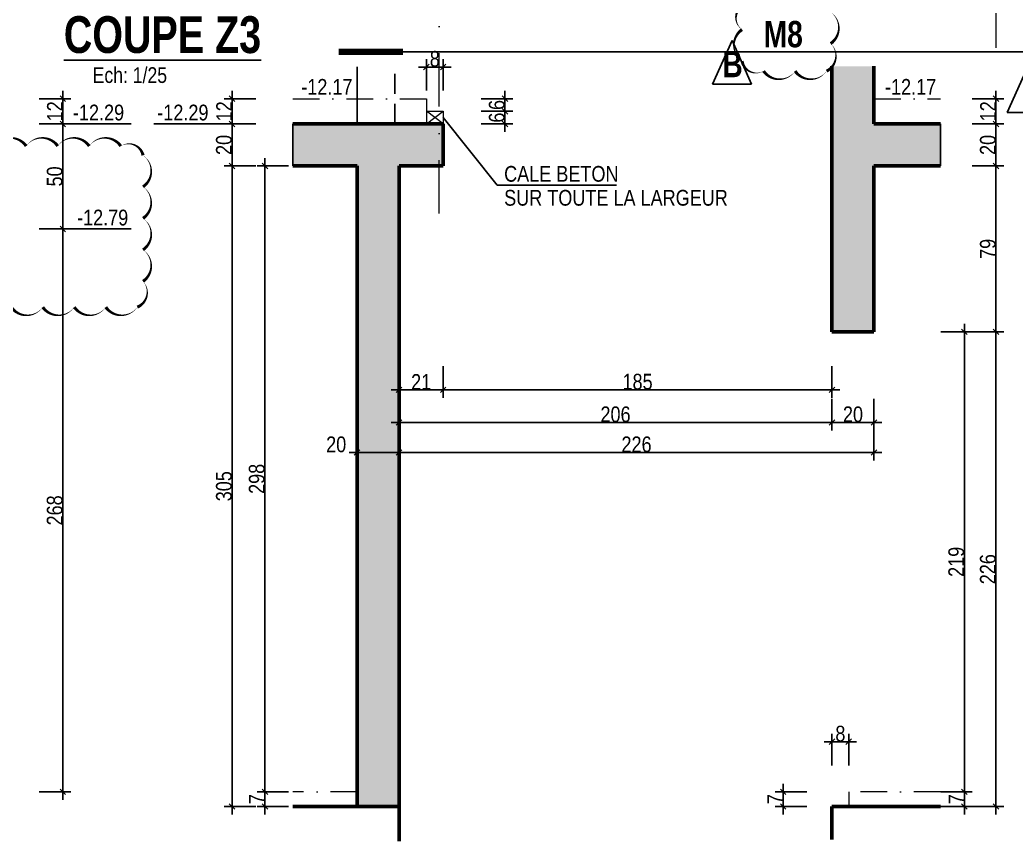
# Model space of a CAD drawing. Header units: millimetres. Extents: x -22 to 27383, y -3644 to 590.
# Drawn here: x 19839 to 20787, y -3617 to -2835 of the extents above; entities that cross this region are included whole.
import ezdxf
from ezdxf.enums import TextEntityAlignment as Align

# ---------------------------------------------------------------- set-up
doc = ezdxf.new("R2010")
doc.units = ezdxf.units.MM
doc.linetypes.add('CACHEX2', pattern=[19.05, 12.7, -6.35])
doc.linetypes.add('TIRETPTX2', pattern=[50.8, 25.4, -12.7, 0, -12.7])
for name, color, linetype in [('01_cote_gen', 4, 'Continuous'), ('01_linteaux', 2, 'Continuous'), ('01_poch_BN', 9, 'Continuous'), ('01_resv', 32, 'Continuous'), ('01_texte', 230, 'Continuous'), ('AA_COTES', 2, 'Continuous')]:
    doc.layers.add(name, color=color, linetype=linetype)
doc.layers.add('01_murs_coup', color=5, linetype='Continuous', lineweight=60)
doc.layers.add('01_tram_axes', color=2, linetype='TIRETPTX2', lineweight=9)
doc.styles.add('ARIAL NA', font='ARIALN.TTF')
doc.styles.add('impact', font='impact.ttf')
doc.styles.add('MATTE_TXT', font='arial.ttf')
doc.styles.add('STYLE2', font='ARIALN.TTF')
doc.dimstyles.new('JB25', dxfattribs={"dimscale": 0.1, "dimtxt": 150, "dimasz": 15, "dimexe": 0.1, "dimexo": 0.1, "dimgap": 0.09, "dimtad": 1, "dimdec": 1, "dimlfac": 0.5, "dimdsep": 46, "dimtxsty": 'STYLE2', "dimblk1": 'BOND_G', "dimblk2": 'BOND_D', "dimsah": 1, "dimcen": 1.5, "dimdle": 0.01, "dimse1": 1, "dimse2": 1, "dimclrd": 4, "dimclre": 2, "dimclrt": 6, "dimazin": 2, "dimtfac": 2.333333, "dimtdec": 1, "dimtix": 1, "dimtmove": 2, "dimatfit": 3, "dimldrblk": 'BOND_G', "dimfxl": 1, "dimtolj": 1, "dimtzin": 0, "dimarcsym": 0})

# ---------------------------------------------------------------- blocks, each defined once
blk = doc.blocks.new('BOND_G')
at = {"layer": 'AA_COTES', "color": 0}
for p, q in [((0, -5), (0, 15)), ((5, 0), (-5, 0)), ((1.77, 1.77), (-1.77, -1.77))]:
    blk.add_line(p, q, dxfattribs=at)
blk = doc.blocks.new('BOND_D')
at = {"layer": 'AA_COTES', "color": 0}
for p, q in [((5, 0), (-5, 0)), ((-1.77, -1.77), (1.77, 1.77)), ((0, 5), (0, -15))]:
    blk.add_line(p, q, dxfattribs=at)
blk = doc.blocks.new('*D2049')
at = {"layer": '01_cote_gen', "color": 4, "lineweight": -2, "transparency": 16777216}
blk.add_line((19879.74, -2911.54), (19879.74, -2932.54), dxfattribs=at)
at = {"layer": 'Defpoints', "color": 0, "transparency": 16777216}
for p in [(19850.24, -2910.04), (19850.24, -2934.04), (19879.74, -2934.04)]:
    blk.add_point(p, dxfattribs=at)
at = {"layer": '01_cote_gen', "color": 4, "lineweight": -2, "transparency": 16777216, "xscale": 1.5, "yscale": 1.5, "zscale": 1.5}
for name, p, rotation in [('BOND_G', (19879.74, -2910.04), 90), ('BOND_D', (19879.74, -2934.04), 270)]:
    blk.add_blockref(name, p, dxfattribs=dict(at, rotation=rotation))
at = {"layer": '01_cote_gen', "color": 6, "transparency": 16777216, "insert": (19872.2, -2922.04), "char_height": 15, "attachment_point": 5, "rotation": 90, "style": 'STYLE2'}
blk.add_mtext('\\A1;12', dxfattribs=at)
blk = doc.blocks.new('*D2050')
at = {"layer": '01_cote_gen', "color": 4, "lineweight": -2, "transparency": 16777216}
blk.add_line((19879.74, -2935.54), (19879.74, -3032.54), dxfattribs=at)
at = {"layer": 'Defpoints', "color": 0, "transparency": 16777216}
for p in [(19835.93, -2934.04), (19835.93, -3034.04), (19879.74, -3034.04)]:
    blk.add_point(p, dxfattribs=at)
at = {"layer": '01_cote_gen', "color": 4, "lineweight": -2, "transparency": 16777216, "xscale": 1.5, "yscale": 1.5, "zscale": 1.5}
for name, p, rotation in [('BOND_G', (19879.74, -2934.04), 90), ('BOND_D', (19879.74, -3034.04), 270)]:
    blk.add_blockref(name, p, dxfattribs=dict(at, rotation=rotation))
at = {"layer": '01_cote_gen', "color": 6, "transparency": 16777216, "insert": (19872.07, -2984.04), "char_height": 15, "attachment_point": 5, "rotation": 90, "style": 'STYLE2'}
blk.add_mtext('\\A1;50', dxfattribs=at)
blk = doc.blocks.new('*D2051')
at = {"layer": '01_cote_gen', "color": 4, "lineweight": -2, "transparency": 16777216}
blk.add_line((19879.74, -3035.54), (19879.74, -3568.54), dxfattribs=at)
at = {"layer": 'Defpoints', "color": 0, "transparency": 16777216}
for p in [(19853.69, -3034.04), (19848.43, -3570.04), (19879.74, -3570.04)]:
    blk.add_point(p, dxfattribs=at)
at = {"layer": '01_cote_gen', "color": 4, "lineweight": -2, "transparency": 16777216, "xscale": 1.5, "yscale": 1.5, "zscale": 1.5}
for name, p, rotation in [('BOND_G', (19879.74, -3034.04), 90), ('BOND_D', (19879.74, -3570.04), 270)]:
    blk.add_blockref(name, p, dxfattribs=dict(at, rotation=rotation))
at = {"layer": '01_cote_gen', "color": 6, "transparency": 16777216, "insert": (19872.07, -3302.04), "char_height": 15, "attachment_point": 5, "rotation": 90, "style": 'STYLE2'}
blk.add_mtext('\\A1;268', dxfattribs=at)
blk = doc.blocks.new('*D2045')
at = {"layer": '01_resv', "color": 4, "lineweight": -2, "transparency": 16777216}
blk.add_line((20650.24, -3218.34), (20613.24, -3218.34), dxfattribs=at)
at = {"layer": 'Defpoints', "color": 0, "transparency": 16777216}
for p in [(20611.74, -3156.84), (20651.74, -3156.84), (20611.74, -3218.34)]:
    blk.add_point(p, dxfattribs=at)
at = {"layer": '01_resv', "color": 4, "lineweight": -2, "transparency": 16777216, "xscale": 1.5, "yscale": 1.5, "zscale": 1.5, "rotation": 180}
blk.add_blockref('BOND_D', (20611.74, -3218.34), dxfattribs=at)
at = {"layer": '01_resv', "color": 4, "lineweight": -2, "transparency": 16777216, "xscale": 1.5, "yscale": 1.5, "zscale": 1.5}
blk.add_blockref('BOND_G', (20651.74, -3218.34), dxfattribs=at)
at = {"layer": '01_resv', "color": 6, "transparency": 16777216, "insert": (20631.74, -3210.67), "char_height": 15, "attachment_point": 5, "style": 'STYLE2'}
blk.add_mtext('\\A1;20', dxfattribs=at)
blk = doc.blocks.new('*D2046')
at = {"layer": '01_resv', "color": 4, "lineweight": -2, "transparency": 16777216}
blk.add_line((20610.24, -3218.34), (20201.24, -3218.34), dxfattribs=at)
at = {"layer": 'Defpoints', "color": 0, "transparency": 16777216}
for p in [(20611.74, -3156.84), (20199.74, -3176.48), (20199.74, -3218.34)]:
    blk.add_point(p, dxfattribs=at)
at = {"layer": '01_resv', "color": 4, "lineweight": -2, "transparency": 16777216, "xscale": 1.5, "yscale": 1.5, "zscale": 1.5, "rotation": 180}
blk.add_blockref('BOND_D', (20199.74, -3218.34), dxfattribs=at)
at = {"layer": '01_resv', "color": 4, "lineweight": -2, "transparency": 16777216, "xscale": 1.5, "yscale": 1.5, "zscale": 1.5}
blk.add_blockref('BOND_G', (20611.74, -3218.34), dxfattribs=at)
at = {"layer": '01_resv', "color": 6, "transparency": 16777216, "insert": (20405.74, -3210.67), "char_height": 15, "attachment_point": 5, "style": 'STYLE2'}
blk.add_mtext('\\A1;206', dxfattribs=at)
blk = doc.blocks.new('*D2047')
at = {"layer": '01_resv', "color": 4, "lineweight": -2, "transparency": 16777216}
blk.add_line((20650.24, -3246.93), (20201.24, -3246.93), dxfattribs=at)
at = {"layer": 'Defpoints', "color": 0, "transparency": 16777216}
for p in [(20651.74, -3225.84), (20199.74, -3246.93), (20199.74, -3273.47)]:
    blk.add_point(p, dxfattribs=at)
at = {"layer": '01_resv', "color": 4, "lineweight": -2, "transparency": 16777216, "xscale": 1.5, "yscale": 1.5, "zscale": 1.5, "rotation": 180}
blk.add_blockref('BOND_D', (20199.74, -3246.93), dxfattribs=at)
at = {"layer": '01_resv', "color": 4, "lineweight": -2, "transparency": 16777216, "xscale": 1.5, "yscale": 1.5, "zscale": 1.5}
blk.add_blockref('BOND_G', (20651.74, -3246.93), dxfattribs=at)
at = {"layer": '01_resv', "color": 6, "transparency": 16777216, "insert": (20425.74, -3239.26), "char_height": 15, "attachment_point": 5, "style": 'STYLE2'}
blk.add_mtext('\\A1;226', dxfattribs=at)
blk = doc.blocks.new('*D2048')
at = {"layer": '01_resv', "color": 4, "lineweight": -2, "transparency": 16777216}
blk.add_line((20198.24, -3246.93), (20161.24, -3246.93), dxfattribs=at)
at = {"layer": 'Defpoints', "color": 0, "transparency": 16777216}
for p in [(20159.74, -3225.84), (20199.74, -3225.84), (20159.74, -3246.93)]:
    blk.add_point(p, dxfattribs=at)
at = {"layer": '01_resv', "color": 4, "lineweight": -2, "transparency": 16777216, "xscale": 1.5, "yscale": 1.5, "zscale": 1.5, "rotation": 180}
blk.add_blockref('BOND_D', (20159.74, -3246.93), dxfattribs=at)
at = {"layer": '01_resv', "color": 4, "lineweight": -2, "transparency": 16777216, "xscale": 1.5, "yscale": 1.5, "zscale": 1.5}
blk.add_blockref('BOND_G', (20199.74, -3246.93), dxfattribs=at)
at = {"layer": '01_resv', "color": 6, "transparency": 16777216, "insert": (20139.89, -3239.26), "char_height": 15, "attachment_point": 5, "style": 'STYLE2'}
blk.add_mtext('\\A1;20', dxfattribs=at)
blk = doc.blocks.new('*D2105')
at = {"layer": '01_cote_gen', "color": 4, "lineweight": -2, "transparency": 16777216}
blk.add_line((20613.24, -3522.37), (20626.24, -3522.37), dxfattribs=at)
at = {"layer": 'Defpoints', "color": 0, "transparency": 16777216}
for p in [(20627.74, -3522.37), (20627.74, -3570.04), (20611.74, -3584.04)]:
    blk.add_point(p, dxfattribs=at)
at = {"layer": '01_cote_gen', "color": 4, "lineweight": -2, "transparency": 16777216, "xscale": 1.5, "yscale": 1.5, "zscale": 1.5, "rotation": 180}
blk.add_blockref('BOND_G', (20611.74, -3522.37), dxfattribs=at)
at = {"layer": '01_cote_gen', "color": 4, "lineweight": -2, "transparency": 16777216, "xscale": 1.5, "yscale": 1.5, "zscale": 1.5}
blk.add_blockref('BOND_D', (20627.74, -3522.37), dxfattribs=at)
at = {"layer": '01_cote_gen', "color": 6, "transparency": 16777216, "insert": (20619.74, -3514.71), "char_height": 15, "attachment_point": 5, "style": 'STYLE2'}
blk.add_mtext('\\A1;8', dxfattribs=at)
blk = doc.blocks.new('*D2106')
at = {"layer": '01_cote_gen', "color": 4, "lineweight": -2, "transparency": 16777216}
blk.add_line((20565.31, -3582.54), (20565.31, -3571.54), dxfattribs=at)
at = {"layer": 'Defpoints', "color": 0, "transparency": 16777216}
for p in [(20565.31, -3570.04), (20627.74, -3570.04), (20627.74, -3584.04)]:
    blk.add_point(p, dxfattribs=at)
at = {"layer": '01_cote_gen', "color": 4, "lineweight": -2, "transparency": 16777216, "xscale": 1.5, "yscale": 1.5, "zscale": 1.5}
for name, p, rotation in [('BOND_D', (20565.31, -3570.04), 90), ('BOND_G', (20565.31, -3584.04), 270)]:
    blk.add_blockref(name, p, dxfattribs=dict(at, rotation=rotation))
at = {"layer": '01_cote_gen', "color": 6, "transparency": 16777216, "insert": (20557.81, -3577.04), "char_height": 15, "attachment_point": 5, "rotation": 90, "style": 'STYLE2'}
blk.add_mtext('\\A1;7', dxfattribs=at)
blk = doc.blocks.new('*D2107')
at = {"layer": '01_cote_gen', "color": 4, "lineweight": -2, "transparency": 16777216}
blk.add_line((20737.8, -3133.54), (20737.8, -3568.54), dxfattribs=at)
at = {"layer": 'Defpoints', "color": 0, "transparency": 16777216}
for p in [(20651.74, -3132.04), (20698.53, -3570.04), (20737.8, -3570.04)]:
    blk.add_point(p, dxfattribs=at)
at = {"layer": '01_cote_gen', "color": 4, "lineweight": -2, "transparency": 16777216, "xscale": 1.5, "yscale": 1.5, "zscale": 1.5}
for name, p, rotation in [('BOND_G', (20737.8, -3132.04), 90), ('BOND_D', (20737.8, -3570.04), 270)]:
    blk.add_blockref(name, p, dxfattribs=dict(at, rotation=rotation))
at = {"layer": '01_cote_gen', "color": 6, "transparency": 16777216, "insert": (20730.13, -3351.04), "char_height": 15, "attachment_point": 5, "rotation": 90, "style": 'STYLE2'}
blk.add_mtext('\\A1;219', dxfattribs=at)
blk = doc.blocks.new('*D2108')
at = {"layer": '01_cote_gen', "color": 4, "lineweight": -2, "transparency": 16777216}
blk.add_line((20737.8, -3571.54), (20737.8, -3582.54), dxfattribs=at)
at = {"layer": 'Defpoints', "color": 0, "transparency": 16777216}
for p in [(20700.84, -3570.04), (20700.84, -3584.04), (20737.8, -3584.04)]:
    blk.add_point(p, dxfattribs=at)
at = {"layer": '01_cote_gen', "color": 4, "lineweight": -2, "transparency": 16777216, "xscale": 1.5, "yscale": 1.5, "zscale": 1.5}
for name, p, rotation in [('BOND_G', (20737.8, -3570.04), 90), ('BOND_D', (20737.8, -3584.04), 270)]:
    blk.add_blockref(name, p, dxfattribs=dict(at, rotation=rotation))
at = {"layer": '01_cote_gen', "color": 6, "transparency": 16777216, "insert": (20730.29, -3577.04), "char_height": 15, "attachment_point": 5, "rotation": 90, "style": 'STYLE2'}
blk.add_mtext('\\A1;7', dxfattribs=at)
blk = doc.blocks.new('*D2052')
at = {"layer": '01_cote_gen', "color": 4, "lineweight": -2, "transparency": 16777216}
blk.add_line((20767.83, -3133.54), (20767.83, -3582.54), dxfattribs=at)
at = {"layer": 'Defpoints', "color": 0, "transparency": 16777216}
for p in [(20715.3, -3132.04), (20745.3, -3584.04), (20767.83, -3584.04)]:
    blk.add_point(p, dxfattribs=at)
at = {"layer": '01_cote_gen', "color": 4, "lineweight": -2, "transparency": 16777216, "xscale": 1.5, "yscale": 1.5, "zscale": 1.5}
for name, p, rotation in [('BOND_G', (20767.83, -3132.04), 90), ('BOND_D', (20767.83, -3584.04), 270)]:
    blk.add_blockref(name, p, dxfattribs=dict(at, rotation=rotation))
at = {"layer": '01_cote_gen', "color": 6, "transparency": 16777216, "insert": (20760.17, -3358.04), "char_height": 15, "attachment_point": 5, "rotation": 90, "style": 'STYLE2'}
blk.add_mtext('\\A1;226', dxfattribs=at)
blk = doc.blocks.new('*D2109')
at = {"layer": '01_cote_gen', "color": 4, "lineweight": -2, "transparency": 16777216}
blk.add_line((20767.83, -2975.54), (20767.83, -3130.54), dxfattribs=at)
at = {"layer": 'Defpoints', "color": 0, "transparency": 16777216}
for p in [(20683.44, -2974.04), (20651.74, -3132.04), (20767.83, -3132.04)]:
    blk.add_point(p, dxfattribs=at)
at = {"layer": '01_cote_gen', "color": 4, "lineweight": -2, "transparency": 16777216, "xscale": 1.5, "yscale": 1.5, "zscale": 1.5}
for name, p, rotation in [('BOND_G', (20767.83, -2974.04), 90), ('BOND_D', (20767.83, -3132.04), 270)]:
    blk.add_blockref(name, p, dxfattribs=dict(at, rotation=rotation))
at = {"layer": '01_cote_gen', "color": 6, "transparency": 16777216, "insert": (20760.17, -3053.04), "char_height": 15, "attachment_point": 5, "rotation": 90, "style": 'STYLE2'}
blk.add_mtext('\\A1;79', dxfattribs=at)
blk = doc.blocks.new('*D2110')
at = {"layer": '01_cote_gen', "color": 4, "lineweight": -2, "transparency": 16777216}
blk.add_line((20767.83, -2935.54), (20767.83, -2972.54), dxfattribs=at)
at = {"layer": 'Defpoints', "color": 0, "transparency": 16777216}
for p in [(20683.44, -2934.04), (20683.44, -2974.04), (20767.83, -2974.04)]:
    blk.add_point(p, dxfattribs=at)
at = {"layer": '01_cote_gen', "color": 4, "lineweight": -2, "transparency": 16777216, "xscale": 1.5, "yscale": 1.5, "zscale": 1.5}
for name, p, rotation in [('BOND_G', (20767.83, -2934.04), 90), ('BOND_D', (20767.83, -2974.04), 270)]:
    blk.add_blockref(name, p, dxfattribs=dict(at, rotation=rotation))
at = {"layer": '01_cote_gen', "color": 6, "transparency": 16777216, "insert": (20760.17, -2954.04), "char_height": 15, "attachment_point": 5, "rotation": 90, "style": 'STYLE2'}
blk.add_mtext('\\A1;20', dxfattribs=at)
blk = doc.blocks.new('*D2111')
at = {"layer": '01_cote_gen', "color": 4, "lineweight": -2, "transparency": 16777216}
blk.add_line((20767.83, -2911.54), (20767.83, -2932.54), dxfattribs=at)
at = {"layer": 'Defpoints', "color": 0, "transparency": 16777216}
for p in [(20683.44, -2910.04), (20683.44, -2934.04), (20767.83, -2934.04)]:
    blk.add_point(p, dxfattribs=at)
at = {"layer": '01_cote_gen', "color": 4, "lineweight": -2, "transparency": 16777216, "xscale": 1.5, "yscale": 1.5, "zscale": 1.5}
for name, p, rotation in [('BOND_G', (20767.83, -2910.04), 90), ('BOND_D', (20767.83, -2934.04), 270)]:
    blk.add_blockref(name, p, dxfattribs=dict(at, rotation=rotation))
at = {"layer": '01_cote_gen', "color": 6, "transparency": 16777216, "insert": (20760.29, -2922.04), "char_height": 15, "attachment_point": 5, "rotation": 90, "style": 'STYLE2'}
blk.add_mtext('\\A1;12', dxfattribs=at)
blk = doc.blocks.new('*D2096')
at = {"layer": '01_cote_gen', "color": 4, "lineweight": -2, "transparency": 16777216}
blk.add_line((20072.04, -3582.54), (20072.04, -3571.54), dxfattribs=at)
at = {"layer": 'Defpoints', "color": 0, "transparency": 16777216}
for p in [(20072.04, -3570.04), (20098.68, -3570.04), (20098.68, -3584.04)]:
    blk.add_point(p, dxfattribs=at)
at = {"layer": '01_cote_gen', "color": 4, "lineweight": -2, "transparency": 16777216, "xscale": 1.5, "yscale": 1.5, "zscale": 1.5}
for name, p, rotation in [('BOND_D', (20072.04, -3570.04), 90), ('BOND_G', (20072.04, -3584.04), 270)]:
    blk.add_blockref(name, p, dxfattribs=dict(at, rotation=rotation))
at = {"layer": '01_cote_gen', "color": 6, "transparency": 16777216, "insert": (20064.53, -3577.04), "char_height": 15, "attachment_point": 5, "rotation": 90, "style": 'STYLE2'}
blk.add_mtext('\\A1;7', dxfattribs=at)
blk = doc.blocks.new('*D2097')
at = {"layer": '01_cote_gen', "color": 4, "lineweight": -2, "transparency": 16777216}
blk.add_line((20072.04, -3568.54), (20072.04, -2975.54), dxfattribs=at)
at = {"layer": 'Defpoints', "color": 0, "transparency": 16777216}
for p in [(20072.04, -2974.04), (20129.21, -2974.04), (20129.21, -3570.04)]:
    blk.add_point(p, dxfattribs=at)
at = {"layer": '01_cote_gen', "color": 4, "lineweight": -2, "transparency": 16777216, "xscale": 1.5, "yscale": 1.5, "zscale": 1.5}
for name, p, rotation in [('BOND_D', (20072.04, -2974.04), 90), ('BOND_G', (20072.04, -3570.04), 270)]:
    blk.add_blockref(name, p, dxfattribs=dict(at, rotation=rotation))
at = {"layer": '01_cote_gen', "color": 6, "transparency": 16777216, "insert": (20064.37, -3272.04), "char_height": 15, "attachment_point": 5, "rotation": 90, "style": 'STYLE2'}
blk.add_mtext('\\A1;298', dxfattribs=at)
blk = doc.blocks.new('*D2098')
at = {"layer": '01_cote_gen', "color": 4, "lineweight": -2, "transparency": 16777216}
blk.add_line((20040.77, -3582.54), (20040.77, -2975.54), dxfattribs=at)
at = {"layer": 'Defpoints', "color": 0, "transparency": 16777216}
for p in [(20040.77, -2974.04), (20129.21, -2974.04), (20098.68, -3584.04)]:
    blk.add_point(p, dxfattribs=at)
at = {"layer": '01_cote_gen', "color": 4, "lineweight": -2, "transparency": 16777216, "xscale": 1.5, "yscale": 1.5, "zscale": 1.5}
for name, p, rotation in [('BOND_D', (20040.77, -2974.04), 90), ('BOND_G', (20040.77, -3584.04), 270)]:
    blk.add_blockref(name, p, dxfattribs=dict(at, rotation=rotation))
at = {"layer": '01_cote_gen', "color": 6, "transparency": 16777216, "insert": (20033.1, -3279.04), "char_height": 15, "attachment_point": 5, "rotation": 90, "style": 'STYLE2'}
blk.add_mtext('\\A1;305', dxfattribs=at)
blk = doc.blocks.new('*D2099')
at = {"layer": '01_cote_gen', "color": 4, "lineweight": -2, "transparency": 16777216}
blk.add_line((20040.77, -2972.54), (20040.77, -2935.54), dxfattribs=at)
at = {"layer": 'Defpoints', "color": 0, "transparency": 16777216}
for p in [(20040.77, -2934.04), (20129.21, -2934.04), (20129.21, -2974.04)]:
    blk.add_point(p, dxfattribs=at)
at = {"layer": '01_cote_gen', "color": 4, "lineweight": -2, "transparency": 16777216, "xscale": 1.5, "yscale": 1.5, "zscale": 1.5}
for name, p, rotation in [('BOND_D', (20040.77, -2934.04), 90), ('BOND_G', (20040.77, -2974.04), 270)]:
    blk.add_blockref(name, p, dxfattribs=dict(at, rotation=rotation))
at = {"layer": '01_cote_gen', "color": 6, "transparency": 16777216, "insert": (20033.1, -2954.04), "char_height": 15, "attachment_point": 5, "rotation": 90, "style": 'STYLE2'}
blk.add_mtext('\\A1;20', dxfattribs=at)
blk = doc.blocks.new('*D2100')
at = {"layer": '01_cote_gen', "color": 4, "lineweight": -2, "transparency": 16777216}
blk.add_line((20040.77, -2932.54), (20040.77, -2911.54), dxfattribs=at)
at = {"layer": 'Defpoints', "color": 0, "transparency": 16777216}
for p in [(20040.77, -2910.04), (20129.37, -2910.04), (20159.74, -2934.04)]:
    blk.add_point(p, dxfattribs=at)
at = {"layer": '01_cote_gen', "color": 4, "lineweight": -2, "transparency": 16777216, "xscale": 1.5, "yscale": 1.5, "zscale": 1.5}
for name, p, rotation in [('BOND_D', (20040.77, -2910.04), 90), ('BOND_G', (20040.77, -2934.04), 270)]:
    blk.add_blockref(name, p, dxfattribs=dict(at, rotation=rotation))
at = {"layer": '01_cote_gen', "color": 6, "transparency": 16777216, "insert": (20033.23, -2922.04), "char_height": 15, "attachment_point": 5, "rotation": 90, "style": 'STYLE2'}
blk.add_mtext('\\A1;12', dxfattribs=at)
blk = doc.blocks.new('*D2101')
at = {"layer": '01_cote_gen', "color": 4, "lineweight": -2, "transparency": 16777216}
blk.add_line((20610.24, -3187.29), (20243.24, -3187.29), dxfattribs=at)
at = {"layer": 'Defpoints', "color": 0, "transparency": 16777216}
for p in [(20241.74, -2974.04), (20611.74, -3132.04), (20241.74, -3187.29)]:
    blk.add_point(p, dxfattribs=at)
at = {"layer": '01_cote_gen', "color": 4, "lineweight": -2, "transparency": 16777216, "xscale": 1.5, "yscale": 1.5, "zscale": 1.5, "rotation": 180}
blk.add_blockref('BOND_D', (20241.74, -3187.29), dxfattribs=at)
at = {"layer": '01_cote_gen', "color": 4, "lineweight": -2, "transparency": 16777216, "xscale": 1.5, "yscale": 1.5, "zscale": 1.5}
blk.add_blockref('BOND_G', (20611.74, -3187.29), dxfattribs=at)
at = {"layer": '01_cote_gen', "color": 6, "transparency": 16777216, "insert": (20426.74, -3179.62), "char_height": 15, "attachment_point": 5, "style": 'STYLE2'}
blk.add_mtext('\\A1;185', dxfattribs=at)
blk = doc.blocks.new('*D2102')
at = {"layer": '01_cote_gen', "color": 4, "lineweight": -2, "transparency": 16777216}
blk.add_line((20240.24, -3187.29), (20201.24, -3187.29), dxfattribs=at)
at = {"layer": 'Defpoints', "color": 0, "transparency": 16777216}
for p in [(20241.74, -2974.04), (20199.74, -2989.89), (20199.74, -3187.29)]:
    blk.add_point(p, dxfattribs=at)
at = {"layer": '01_cote_gen', "color": 4, "lineweight": -2, "transparency": 16777216, "xscale": 1.5, "yscale": 1.5, "zscale": 1.5, "rotation": 180}
blk.add_blockref('BOND_D', (20199.74, -3187.29), dxfattribs=at)
at = {"layer": '01_cote_gen', "color": 4, "lineweight": -2, "transparency": 16777216, "xscale": 1.5, "yscale": 1.5, "zscale": 1.5}
blk.add_blockref('BOND_G', (20241.74, -3187.29), dxfattribs=at)
at = {"layer": '01_cote_gen', "color": 6, "transparency": 16777216, "insert": (20220.74, -3179.75), "char_height": 15, "attachment_point": 5, "style": 'STYLE2'}
blk.add_mtext('\\A1;21', dxfattribs=at)
blk = doc.blocks.new('*D2103')
at = {"layer": '01_cote_gen', "color": 4, "lineweight": -2, "transparency": 16777216}
blk.add_line((20300.49, -2911.54), (20300.49, -2920.54), dxfattribs=at)
at = {"layer": 'Defpoints', "color": 0, "transparency": 16777216}
for p in [(20225.74, -2910.04), (20233.74, -2922.04), (20300.49, -2922.04)]:
    blk.add_point(p, dxfattribs=at)
at = {"layer": '01_cote_gen', "color": 4, "lineweight": -2, "transparency": 16777216, "xscale": 1.5, "yscale": 1.5, "zscale": 1.5}
for name, p, rotation in [('BOND_G', (20300.49, -2910.04), 90), ('BOND_D', (20300.49, -2922.04), 270)]:
    blk.add_blockref(name, p, dxfattribs=dict(at, rotation=rotation))
at = {"layer": '01_cote_gen', "color": 6, "transparency": 16777216, "insert": (20292.82, -2916.04), "char_height": 15, "attachment_point": 5, "rotation": 90, "style": 'STYLE2'}
blk.add_mtext('\\A1;6', dxfattribs=at)
blk = doc.blocks.new('*D2104')
at = {"layer": '01_cote_gen', "color": 4, "lineweight": -2, "transparency": 16777216}
blk.add_line((20300.49, -2923.54), (20300.49, -2932.54), dxfattribs=at)
at = {"layer": 'Defpoints', "color": 0, "transparency": 16777216}
for p in [(20241.74, -2922.04), (20241.74, -2934.04), (20300.49, -2934.04)]:
    blk.add_point(p, dxfattribs=at)
at = {"layer": '01_cote_gen', "color": 4, "lineweight": -2, "transparency": 16777216, "xscale": 1.5, "yscale": 1.5, "zscale": 1.5}
for name, p, rotation in [('BOND_G', (20300.49, -2922.04), 90), ('BOND_D', (20300.49, -2934.04), 270)]:
    blk.add_blockref(name, p, dxfattribs=dict(at, rotation=rotation))
at = {"layer": '01_cote_gen', "color": 6, "transparency": 16777216, "insert": (20292.82, -2928.04), "char_height": 15, "attachment_point": 5, "rotation": 90, "style": 'STYLE2'}
blk.add_mtext('\\A1;6', dxfattribs=at)
blk = doc.blocks.new('*D2095')
at = {"layer": '01_cote_gen', "color": 4, "lineweight": -2, "transparency": 16777216}
blk.add_line((20227.24, -2879.87), (20240.24, -2879.87), dxfattribs=at)
at = {"layer": 'Defpoints', "color": 0, "transparency": 16777216}
for p in [(20241.74, -2879.87), (20225.74, -2910.04), (20241.74, -2922.04)]:
    blk.add_point(p, dxfattribs=at)
at = {"layer": '01_cote_gen', "color": 4, "lineweight": -2, "transparency": 16777216, "xscale": 1.5, "yscale": 1.5, "zscale": 1.5, "rotation": 180}
blk.add_blockref('BOND_G', (20225.74, -2879.87), dxfattribs=at)
at = {"layer": '01_cote_gen', "color": 4, "lineweight": -2, "transparency": 16777216, "xscale": 1.5, "yscale": 1.5, "zscale": 1.5}
blk.add_blockref('BOND_D', (20241.74, -2879.87), dxfattribs=at)
at = {"layer": '01_cote_gen', "color": 6, "transparency": 16777216, "insert": (20233.74, -2872.2), "char_height": 15, "attachment_point": 5, "style": 'STYLE2'}
blk.add_mtext('\\A1;8', dxfattribs=at)

msp = doc.modelspace()

# ---------------------------------------------------------------- hatches: boundary and pattern name
at = {"layer": '01_poch_BN'}
h = msp.add_hatch(color=256, dxfattribs=at)
h.dxf.hatch_style = 1
h.paths.add_polyline_path([(20715.14, -2934.04), (20651.74, -2934.04), (20651.74, -2879.16), (20611.74, -2879.16), (20611.74, -3132.04), (20651.74, -3132.04), (20651.74, -2974.04), (20715.14, -2974.04)])
h = msp.add_hatch(color=256, dxfattribs=at)
h.dxf.hatch_style = 1
h.paths.add_polyline_path([(20241.74, -2934.04), (20098.68, -2934.04), (20098.68, -2974.04), (20159.74, -2974.04), (20159.74, -3584.04), (20199.74, -3584.04), (20199.74, -2974.04), (20241.74, -2974.04)])

# ---------------------------------------------------------------- linework, layer by layer
at = {"layer": '01_linteaux'}
msp.add_line((20159.74, -2934.04), (20159.74, -2879.6), dxfattribs=at)
at = {"layer": '01_linteaux', "linetype": 'CACHEX2', "ltscale": 1.5}
msp.add_line((20195.74, -2934.04), (20195.74, -2879.56), dxfattribs=at)
at = {"layer": '01_murs_coup'}
for p, q in [((20611.74, -2879.16), (20611.74, -3132.04)), ((20651.74, -2879.13), (20651.74, -2934.04)), ((20241.74, -2934.04), (20098.68, -2934.04)), ((20241.74, -2934.04), (20241.74, -2974.04)), ((20715.14, -2934.04), (20651.74, -2934.04)), ((20159.74, -2974.04), (20098.68, -2974.04)), ((20159.74, -2974.04), (20159.74, -3584.04)), ((20199.74, -2974.04), (20199.74, -3616.94)), ((20241.74, -2974.04), (20199.74, -2974.04)), ((20715.14, -2974.04), (20651.74, -2974.04)), ((20651.74, -2974.04), (20651.74, -3132.04)), ((20651.74, -3132.04), (20611.74, -3132.04)), ((20098.68, -3584.04), (20199.74, -3584.04)), ((20611.74, -3584.04), (20715.14, -3584.04)), ((20611.74, -3584.04), (20611.74, -3615.34))]:
    msp.add_line(p, q, dxfattribs=at)
at = {"layer": '01_poch_BN'}
for p, q in [((20098.68, -2934.04), (20098.68, -2974.04)), ((20715.14, -2934.04), (20715.14, -2974.04))]:
    msp.add_line(p, q, dxfattribs=at)
at = {"layer": '01_texte'}
for p, q in [((20516.62, -2854.51), (20498.09, -2896.26)), ((20516.62, -2854.51), (20535.14, -2896.26)), ((20928.28, -2865.3), (20142.28, -2865.3)), ((20797.18, -2881.46), (20778.65, -2923.22)), ((20498.09, -2896.26), (20535.14, -2896.26)), ((20241.74, -2928.04), (20292.97, -2992.31)), ((20778.65, -2923.22), (20815.7, -2923.22)), ((19944.63, -2934.04), (19887.24, -2934.04)), ((20033.27, -2934.04), (19966.45, -2934.04)), ((20292.97, -2992.31), (20406.73, -2992.31)), ((19944.63, -3034.04), (19887.24, -3034.04))]:
    msp.add_line(p, q, dxfattribs=at)
msp.add_lwpolyline([(20526.18, -2821.87, 0, 3, -0.520567), (20556.18, -2821.87, 0, 3, -0.520567), (20586.18, -2821.87, 0, 3, -0.520567), (20610.48, -2827.57, 0, 3, -0.520567), (20610.48, -2857.57, 0, 3, -0.520567), (20606.65, -2883.73, 0, 3, -0.520567), (20576.65, -2883.73, 0, 3, -0.520567), (20546.65, -2883.73, 0, 3, -0.520567), (20526.18, -2874.19, 0, 3, -0.520567), (20526.18, -2844.19, 0, 3, -0.520567)], format="xyseb", close=True, dxfattribs=at)
at = {"layer": '01_texte', "const_width": 6}
msp.add_lwpolyline([(20142.28, -2865.3), (20203.34, -2865.3)], dxfattribs=at)
at = {"layer": '01_texte'}
msp.add_lwpolyline([(19814.88, -2955.15, 0, 3, -0.520567), (19844.88, -2955.15, 0, 3, -0.520567), (19874.88, -2955.15, 0, 3, -0.520567), (19904.88, -2955.15, 0, 3, -0.520567), (19934.88, -2955.15, 0, 3, -0.520567), (19956.07, -2963.96, 0, 3, -0.520567), (19956.07, -2993.96, 0, 3, -0.520567), (19956.07, -3023.96, 0, 3, -0.520567), (19956.07, -3053.96, 0, 3, -0.520567), (19956.07, -3083.96, 0, 3, -0.520567), (19950.61, -3108.5, 0, 3, -0.520567), (19920.61, -3108.5, 0, 3, -0.520567), (19890.61, -3108.5, 0, 3, -0.520567), (19860.61, -3108.5, 0, 3, -0.520567), (19830.61, -3108.5, 0, 3, -0.520567)], format="xyseb", dxfattribs=at)
at = {"layer": '01_tram_axes', "color": 253, "ltscale": 2}
for p, q in [((20237.88, -3019.3), (20237.88, 439.75)), ((20767.97, -2861.65), (20767.97, 439.75))]:
    msp.add_line(p, q, dxfattribs=at)
at = {"layer": '01_tram_axes'}
for p, q in [((20098.68, -2910.04), (20225.74, -2910.04)), ((20225.74, -2910.04), (20225.74, -2922.04)), ((20651.74, -2910.04), (20715.14, -2910.04)), ((20225.74, -2922.04), (20241.74, -2922.04)), ((20225.74, -2922.04), (20225.74, -2934.04)), ((20225.74, -2934.04), (20241.74, -2922.04)), ((20241.74, -2934.04), (20225.74, -2922.04)), ((20241.74, -2922.04), (20241.74, -2934.04)), ((20159.74, -3570.04), (20098.68, -3570.04)), ((20715.14, -3570.04), (20627.74, -3570.04)), ((20627.74, -3570.04), (20627.74, -3584.04))]:
    msp.add_line(p, q, dxfattribs=at)

# ---------------------------------------------------------------- texts
at = {"layer": '01_texte', "style": 'impact'}
for s, height, p in [('%%UCOUPE Z3', 35, (19974.56, -2876.98)), (' M8', 25, (20561.65, -2868.55)), ('B', 25, (20517.11, -2897.07))]:
    msp.add_text(s, height=height, dxfattribs=at).set_placement(p, align=Align.BOTTOM_CENTER)
at = {"layer": '01_texte', "style": 'MATTE_TXT', "width": 0.8}
msp.add_text('Ech: 1/25', height=15, dxfattribs=at).set_placement((19943.53, -2899.54), align=Align.BOTTOM_CENTER)
at = {"layer": '01_texte', "style": 'ARIAL NA'}
for s, p in [('-12.17', (20106.69, -2906.28)), ('-12.17', (20662.24, -2906.28)), ('-12.29', (19889.35, -2930.71)), ('-12.29', (19969.63, -2930.71)), ('CALE BETON', (20299.75, -2989.08)), ('SUR TOUTE LA LARGEUR', (20299.75, -3011.89)), ('-12.79', (19893.26, -3030.71))]:
    msp.add_text(s, height=15, dxfattribs=at).set_placement(p)

# ---------------------------------------------------------------- dimensions: what is measured, and where the dimension line sits
at = {"layer": '01_cote_gen'}
for base, p1, p2, picture, middle in [((20241.74, -2879.87), (20225.74, -2910.04), (20241.74, -2922.04), '*D2095', (20233.74, -2872.2)), ((20199.74, -3187.29), (20241.74, -2974.04), (20199.74, -2989.89), '*D2102', (20220.74, -3179.75)), ((20241.74, -3187.29), (20611.74, -3132.04), (20241.74, -2974.04), '*D2101', (20426.74, -3179.62)), ((20627.74, -3522.37), (20611.74, -3584.04), (20627.74, -3570.04), '*D2105', (20619.74, -3514.71))]:
    dim = msp.add_linear_dim(base=base, p1=p1, p2=p2, dimstyle='JB25', dxfattribs=at)
    dim.commit()
    dim.dimension.update_dxf_attribs({"geometry": picture, "text_midpoint": middle})
for base, p1, p2, picture, middle in [((19879.74, -2934.04), (19850.24, -2910.04), (19850.24, -2934.04), '*D2049', (19872.2, -2922.04)), ((20040.77, -2910.04), (20159.74, -2934.04), (20129.37, -2910.04), '*D2100', (20033.23, -2922.04)), ((20300.49, -2922.04), (20225.74, -2910.04), (20233.74, -2922.04), '*D2103', (20292.82, -2916.04)), ((20767.83, -2934.04), (20683.44, -2910.04), (20683.44, -2934.04), '*D2111', (20760.29, -2922.04)), ((20300.49, -2934.04), (20241.74, -2922.04), (20241.74, -2934.04), '*D2104', (20292.82, -2928.04)), ((19879.74, -3034.04), (19835.93, -2934.04), (19835.93, -3034.04), '*D2050', (19872.07, -2984.04)), ((20040.77, -2934.04), (20129.21, -2974.04), (20129.21, -2934.04), '*D2099', (20033.1, -2954.04)), ((20767.83, -2974.04), (20683.44, -2934.04), (20683.44, -2974.04), '*D2110', (20760.17, -2954.04)), ((20040.77, -2974.04), (20098.68, -3584.04), (20129.21, -2974.04), '*D2098', (20033.1, -3279.04)), ((20072.04, -2974.04), (20129.21, -3570.04), (20129.21, -2974.04), '*D2097', (20064.37, -3272.04)), ((20767.83, -3132.04), (20683.44, -2974.04), (20651.74, -3132.04), '*D2109', (20760.17, -3053.04)), ((19879.74, -3570.04), (19853.69, -3034.04), (19848.43, -3570.04), '*D2051', (19872.07, -3302.04)), ((20737.8, -3570.04), (20651.74, -3132.04), (20698.53, -3570.04), '*D2107', (20730.13, -3351.04)), ((20767.83, -3584.04), (20715.3, -3132.04), (20745.3, -3584.04), '*D2052', (20760.17, -3358.04)), ((20072.04, -3570.04), (20098.68, -3584.04), (20098.68, -3570.04), '*D2096', (20064.53, -3577.04)), ((20565.31, -3570.04), (20627.74, -3584.04), (20627.74, -3570.04), '*D2106', (20557.81, -3577.04)), ((20737.8, -3584.04), (20700.84, -3570.04), (20700.84, -3584.04), '*D2108', (20730.29, -3577.04))]:
    dim = msp.add_linear_dim(base=base, p1=p1, p2=p2, angle=90, dimstyle='JB25', dxfattribs=at)
    dim.commit()
    dim.dimension.update_dxf_attribs({"geometry": picture, "text_midpoint": middle})
at = {"layer": '01_resv'}
for base, p1, p2, picture, middle in [((20199.74, -3218.34), (20611.74, -3156.84), (20199.74, -3176.48), '*D2046', (20405.74, -3210.67)), ((20611.74, -3218.34), (20651.74, -3156.84), (20611.74, -3156.84), '*D2045', (20631.74, -3210.67)), ((20199.74, -3246.93), (20651.74, -3225.84), (20199.74, -3273.47), '*D2047', (20425.74, -3239.26))]:
    dim = msp.add_linear_dim(base=base, p1=p1, p2=p2, dimstyle='JB25', dxfattribs=at)
    dim.commit()
    dim.dimension.update_dxf_attribs({"geometry": picture, "text_midpoint": middle})
dim = msp.add_linear_dim(base=(20159.74, -3246.93), p1=(20199.74, -3225.84), p2=(20159.74, -3225.84), dimstyle='JB25', dxfattribs=at)
dim.commit()
dim.dimension.update_dxf_attribs({"geometry": '*D2048', "text_midpoint": (20139.89, -3239.26), "dimtype": 160})

doc.saveas('drawing.dxf')
